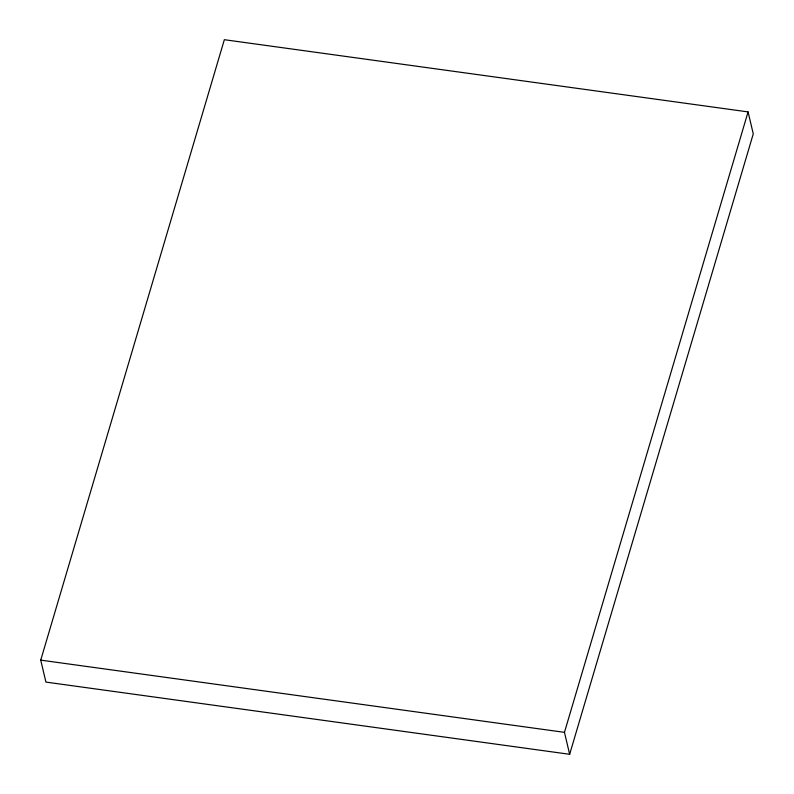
<?xml version="1.0" encoding="UTF-8"?>
<svg xmlns="http://www.w3.org/2000/svg" width="794" height="794" viewBox="0 0 794 794"><rect width="100%" height="100%" fill="white"/><g stroke="black" fill="none" stroke-linecap="round" stroke-linejoin="round"><path stroke-width="1.19" d="M40.732 660.132L224.345 39.7L748.077 111.904L753.268 133.868L569.655 754.3L45.923 682.096L40.732 660.132L564.465 732.346L569.655 754.3M564.465 732.346L748.077 111.904"/></g></svg>
